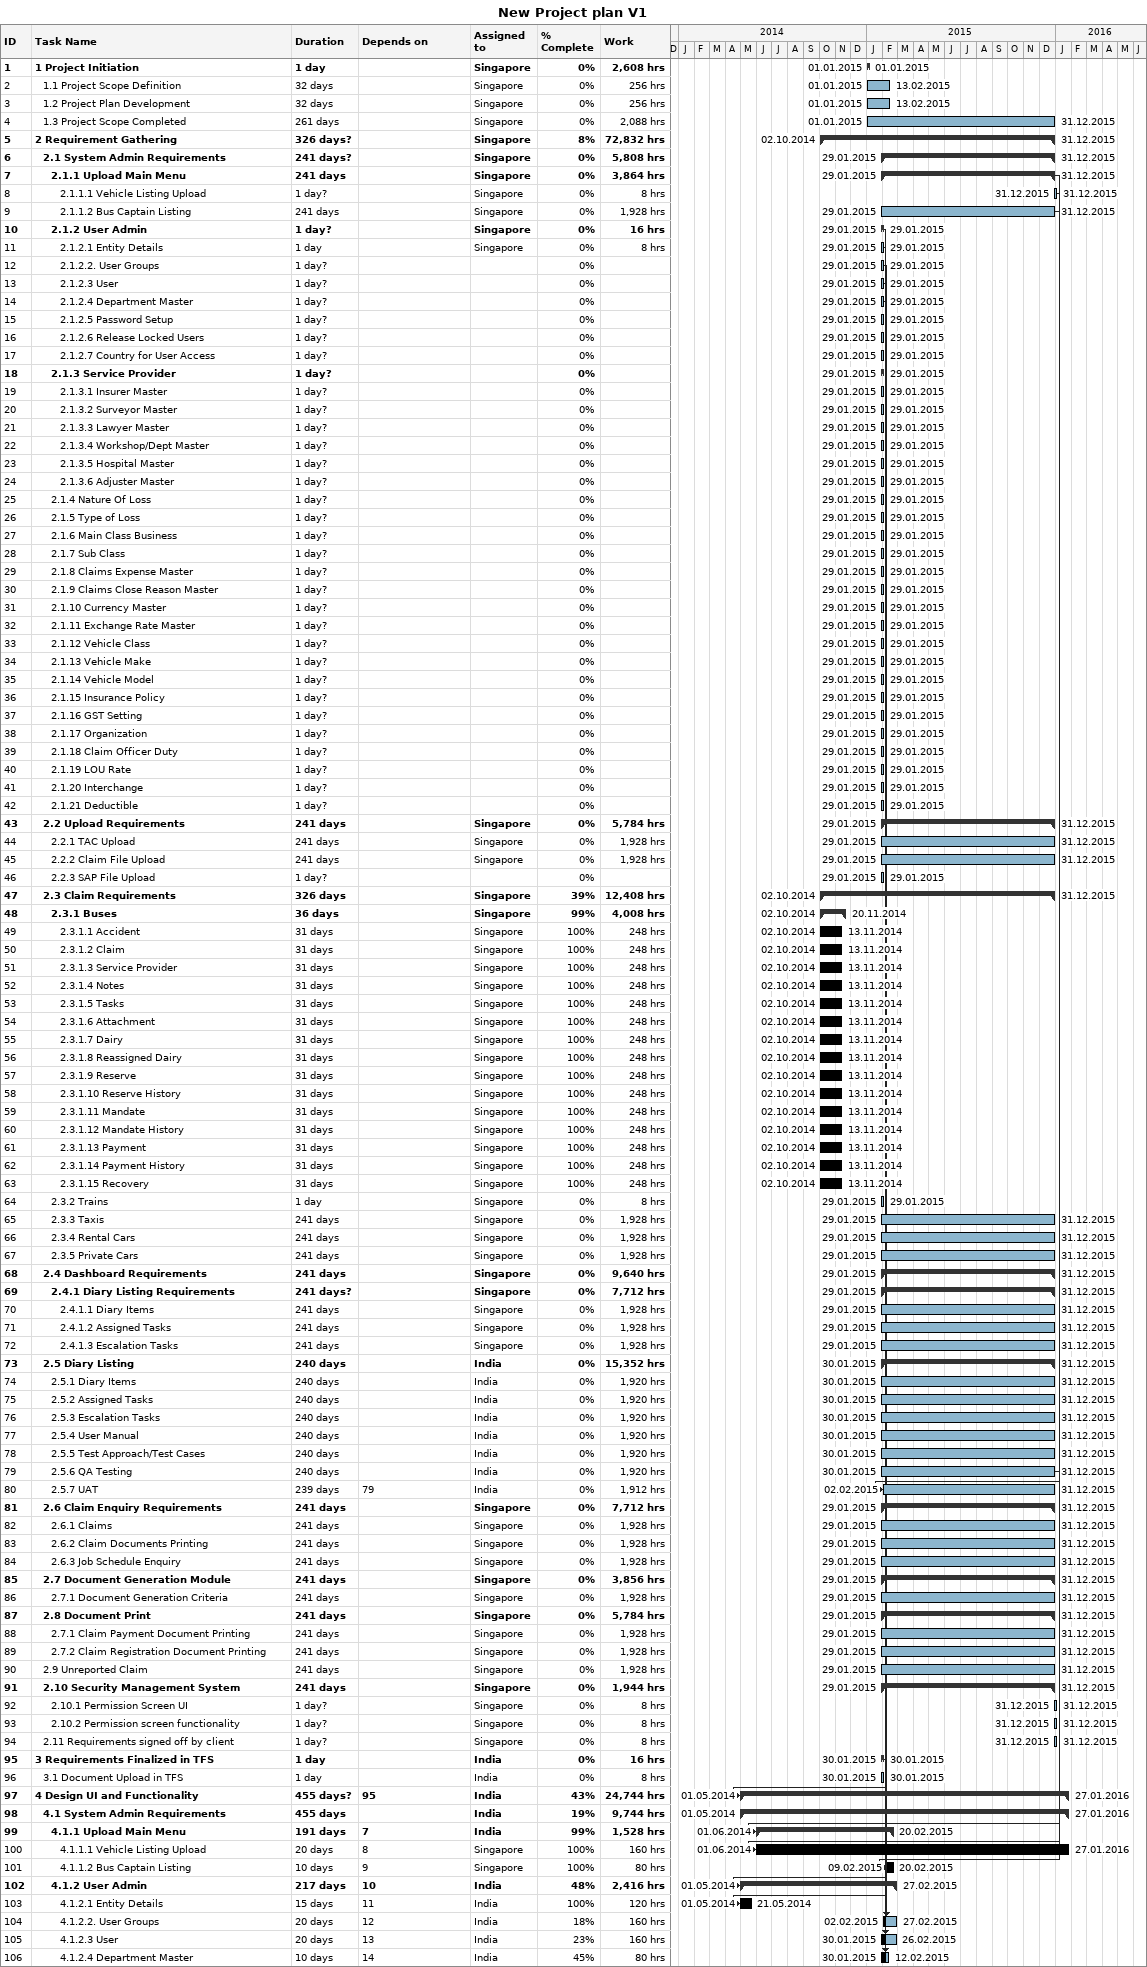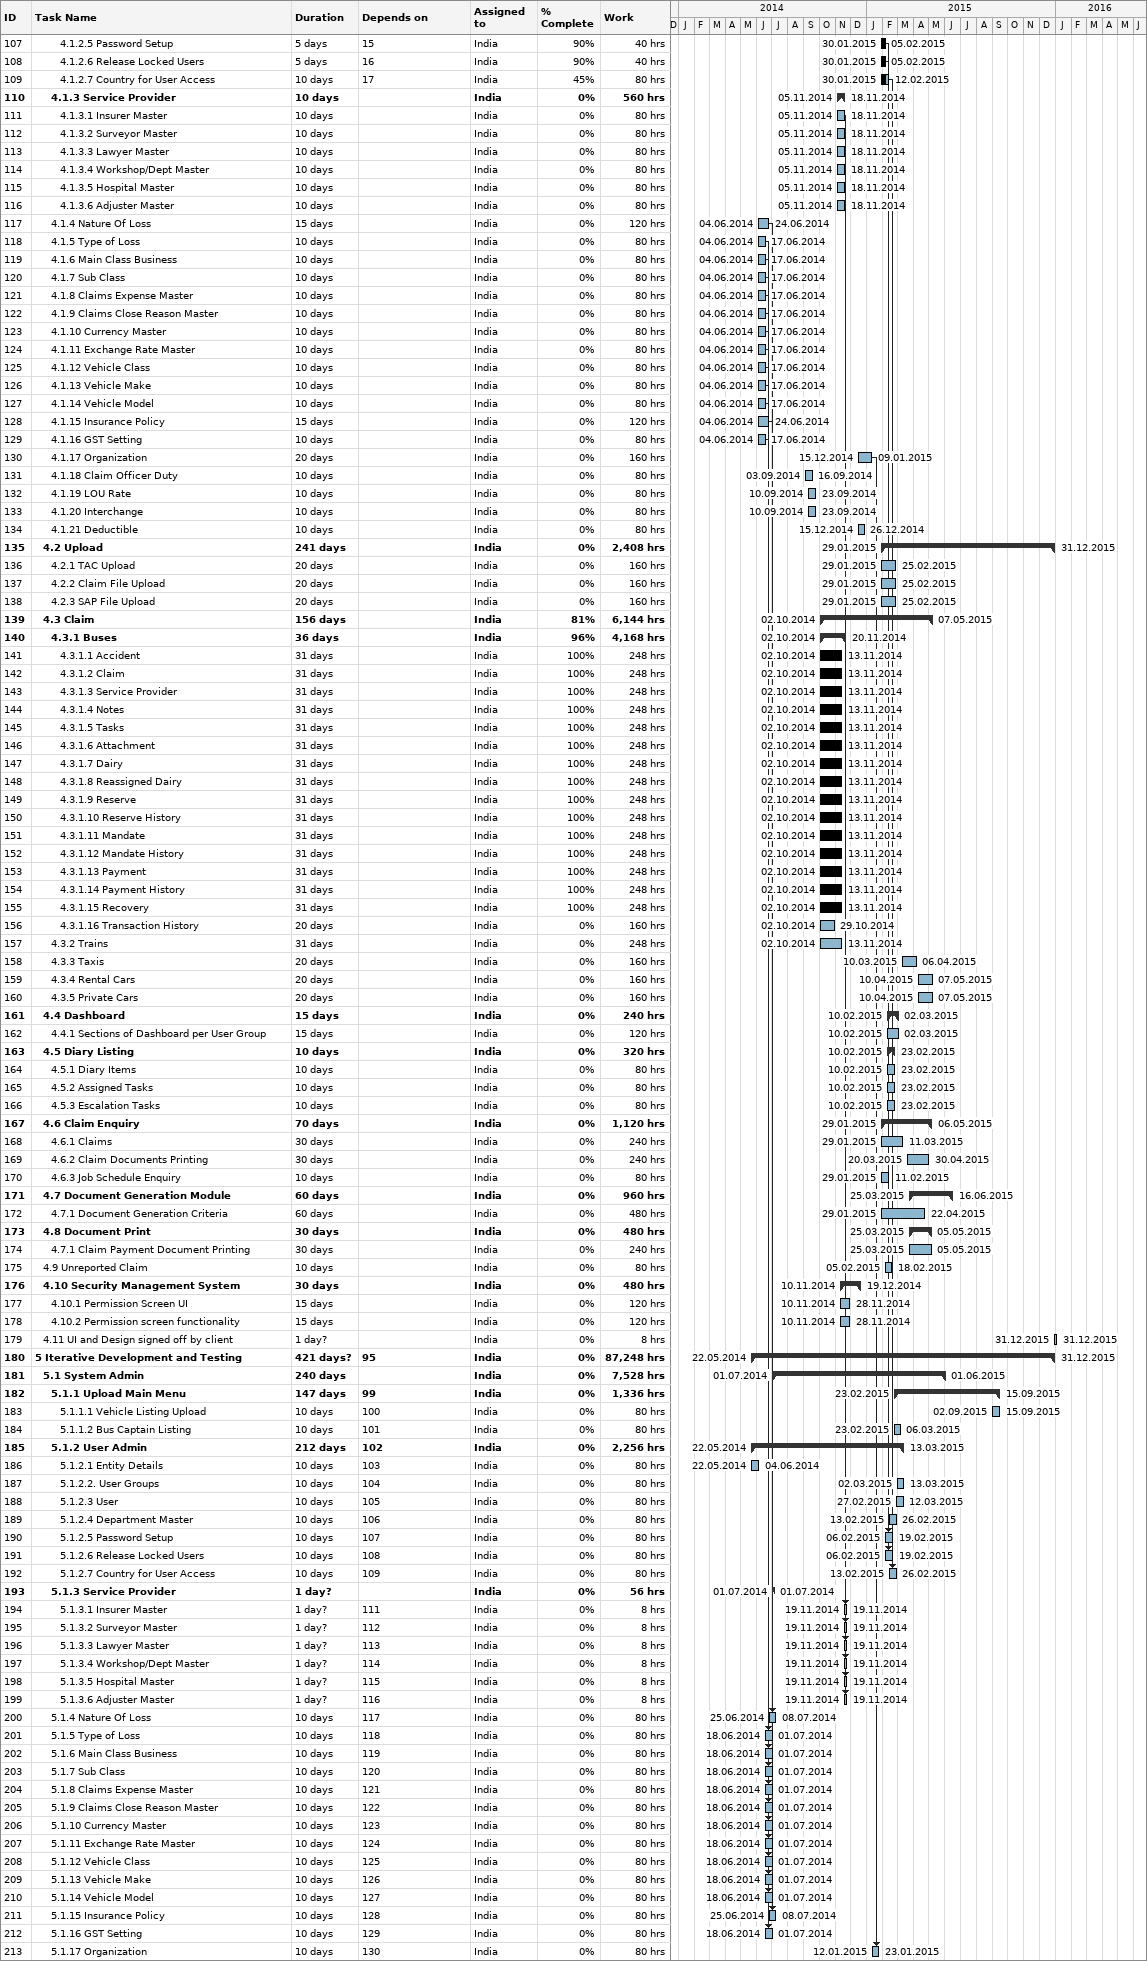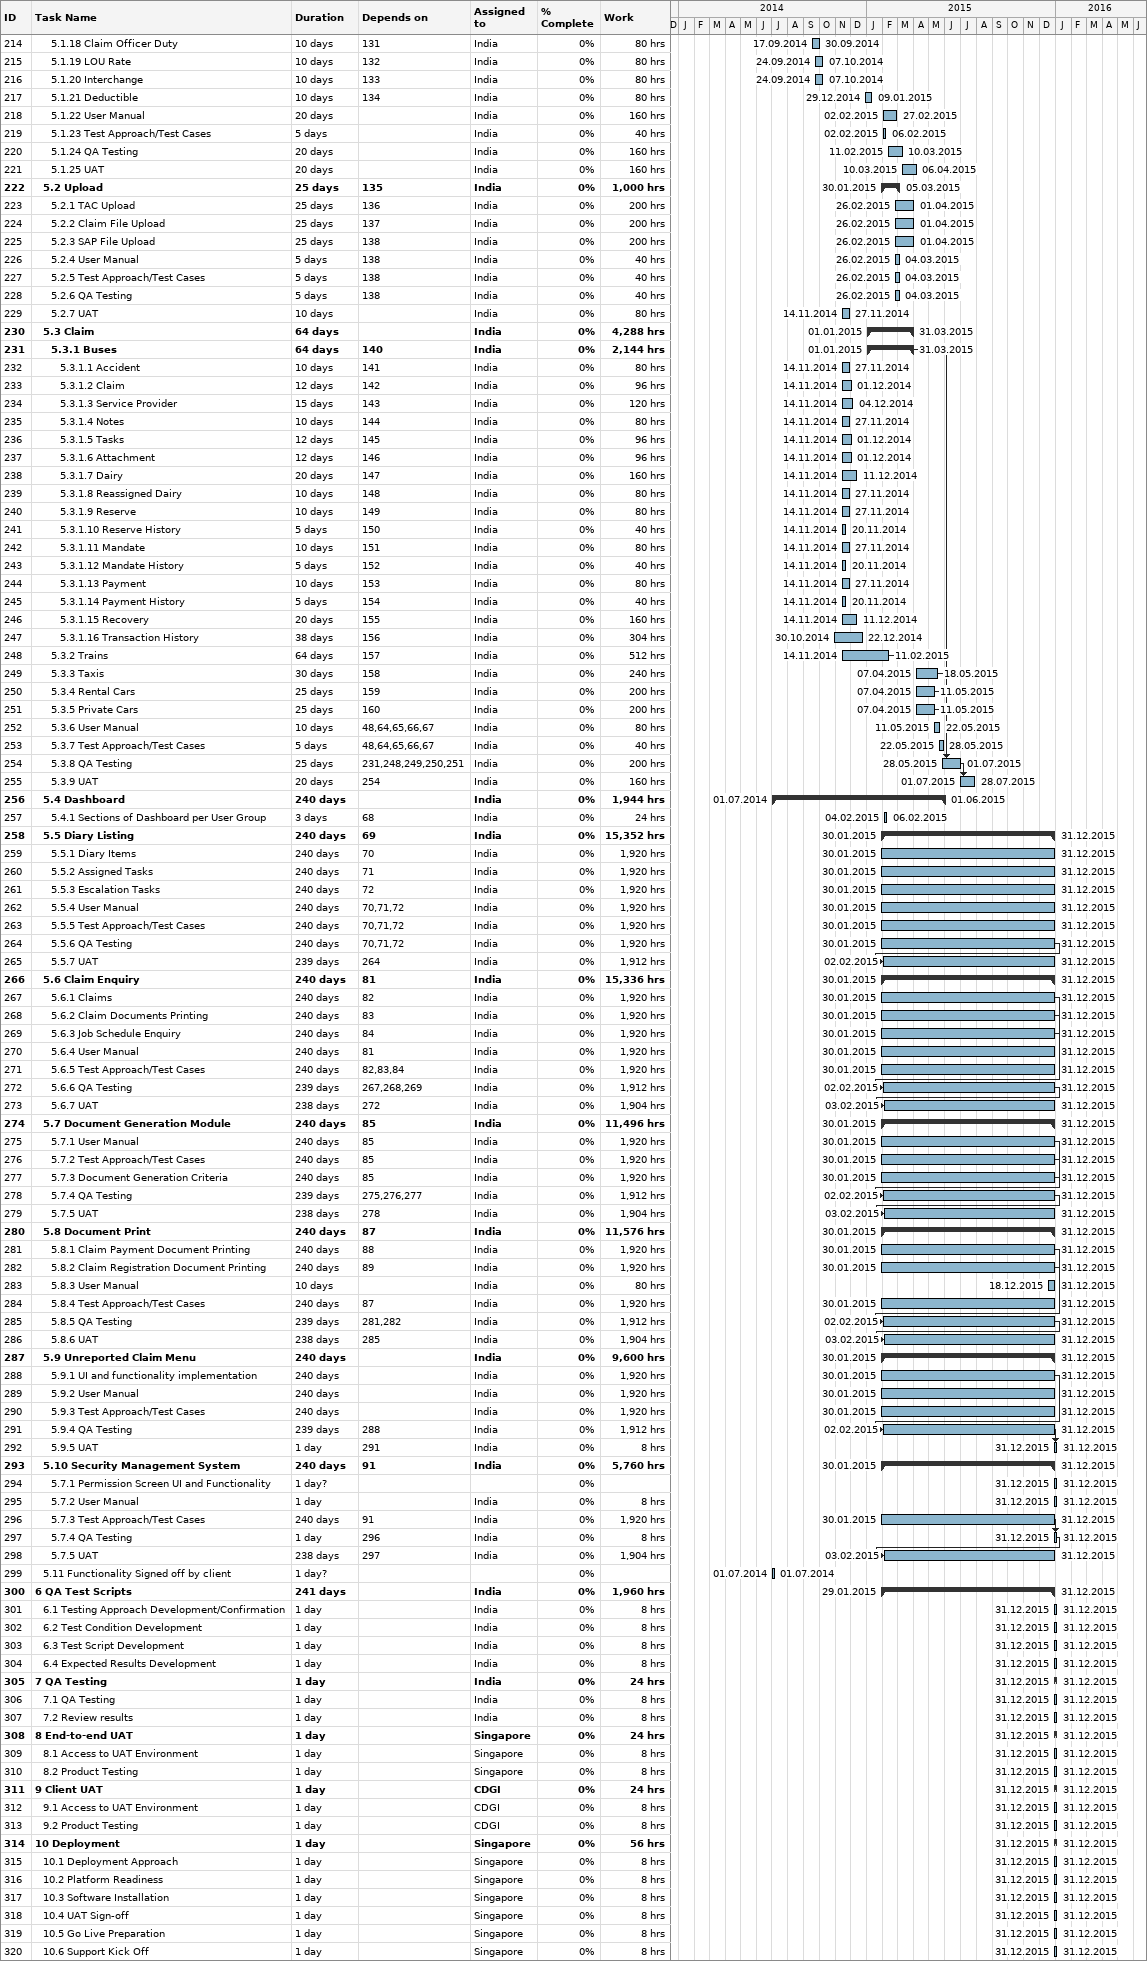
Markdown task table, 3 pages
New Project plan V1

| ID | Level | Task | Duration | Start | Finish | Predecessors | Resources | % complete | Work (h) |
|---|---|---|---|---|---|---|---|---|---|
| 1 | 1 | **1 Project Initiation** | 1d | 2015-01-01 | 2015-01-01 |  | Singapore | 0 | 2608 |
| 2 | 2 | 1.1 Project Scope Definition | 32d | 2015-01-01 | 2015-02-13 |  | Singapore | 0 | 256 |
| 3 | 2 | 1.2 Project Plan Development | 32d | 2015-01-01 | 2015-02-13 |  | Singapore | 0 | 256 |
| 4 | 2 | 1.3 Project Scope Completed | 261d | 2015-01-01 | 2015-12-31 |  | Singapore | 0 | 2088 |
| 5 | 1 | **2 Requirement Gathering** | 326d? | 2014-10-02 | 2015-12-31 |  | Singapore | 8 | 72832 |
| 6 | 2 | **2.1 System Admin Requirements** | 241d? | 2015-01-29 | 2015-12-31 |  | Singapore | 0 | 5808 |
| 7 | 3 | **2.1.1 Upload Main Menu** | 241d | 2015-01-29 | 2015-12-31 |  | Singapore | 0 | 3864 |
| 8 | 4 | 2.1.1.1 Vehicle Listing Upload | 1d? | 2015-12-31 | 2015-12-31 |  | Singapore | 0 | 8 |
| 9 | 4 | 2.1.1.2 Bus Captain Listing | 241d | 2015-01-29 | 2015-12-31 |  | Singapore | 0 | 1928 |
| 10 | 3 | **2.1.2 User Admin** | 1d? | 2015-01-29 | 2015-01-29 |  | Singapore | 0 | 16 |
| 11 | 4 | 2.1.2.1 Entity Details | 1d | 2015-01-29 | 2015-01-29 |  | Singapore | 0 | 8 |
| 12 | 4 | 2.1.2.2. User Groups | 1d? | 2015-01-29 | 2015-01-29 |  |  | 0 |  |
| 13 | 4 | 2.1.2.3 User | 1d? | 2015-01-29 | 2015-01-29 |  |  | 0 |  |
| 14 | 4 | 2.1.2.4 Department Master | 1d? | 2015-01-29 | 2015-01-29 |  |  | 0 |  |
| 15 | 4 | 2.1.2.5 Password Setup | 1d? | 2015-01-29 | 2015-01-29 |  |  | 0 |  |
| 16 | 4 | 2.1.2.6 Release Locked Users | 1d? | 2015-01-29 | 2015-01-29 |  |  | 0 |  |
| 17 | 4 | 2.1.2.7 Country for User Access | 1d? | 2015-01-29 | 2015-01-29 |  |  | 0 |  |
| 18 | 3 | **2.1.3 Service Provider** | 1d? | 2015-01-29 | 2015-01-29 |  |  | 0 |  |
| 19 | 4 | 2.1.3.1 Insurer Master | 1d? | 2015-01-29 | 2015-01-29 |  |  | 0 |  |
| 20 | 4 | 2.1.3.2 Surveyor Master | 1d? | 2015-01-29 | 2015-01-29 |  |  | 0 |  |
| 21 | 4 | 2.1.3.3 Lawyer Master | 1d? | 2015-01-29 | 2015-01-29 |  |  | 0 |  |
| 22 | 4 | 2.1.3.4 Workshop/Dept Master | 1d? | 2015-01-29 | 2015-01-29 |  |  | 0 |  |
| 23 | 4 | 2.1.3.5 Hospital Master | 1d? | 2015-01-29 | 2015-01-29 |  |  | 0 |  |
| 24 | 4 | 2.1.3.6 Adjuster Master | 1d? | 2015-01-29 | 2015-01-29 |  |  | 0 |  |
| 25 | 3 | 2.1.4 Nature Of Loss | 1d? | 2015-01-29 | 2015-01-29 |  |  | 0 |  |
| 26 | 3 | 2.1.5 Type of Loss | 1d? | 2015-01-29 | 2015-01-29 |  |  | 0 |  |
| 27 | 3 | 2.1.6 Main Class Business | 1d? | 2015-01-29 | 2015-01-29 |  |  | 0 |  |
| 28 | 3 | 2.1.7 Sub Class | 1d? | 2015-01-29 | 2015-01-29 |  |  | 0 |  |
| 29 | 3 | 2.1.8 Claims Expense Master | 1d? | 2015-01-29 | 2015-01-29 |  |  | 0 |  |
| 30 | 3 | 2.1.9 Claims Close Reason Master | 1d? | 2015-01-29 | 2015-01-29 |  |  | 0 |  |
| 31 | 3 | 2.1.10 Currency Master | 1d? | 2015-01-29 | 2015-01-29 |  |  | 0 |  |
| 32 | 3 | 2.1.11 Exchange Rate Master | 1d? | 2015-01-29 | 2015-01-29 |  |  | 0 |  |
| 33 | 3 | 2.1.12 Vehicle Class | 1d? | 2015-01-29 | 2015-01-29 |  |  | 0 |  |
| 34 | 3 | 2.1.13 Vehicle Make | 1d? | 2015-01-29 | 2015-01-29 |  |  | 0 |  |
| 35 | 3 | 2.1.14 Vehicle Model | 1d? | 2015-01-29 | 2015-01-29 |  |  | 0 |  |
| 36 | 3 | 2.1.15 Insurance Policy | 1d? | 2015-01-29 | 2015-01-29 |  |  | 0 |  |
| 37 | 3 | 2.1.16 GST Setting | 1d? | 2015-01-29 | 2015-01-29 |  |  | 0 |  |
| 38 | 3 | 2.1.17 Organization | 1d? | 2015-01-29 | 2015-01-29 |  |  | 0 |  |
| 39 | 3 | 2.1.18 Claim Officer Duty | 1d? | 2015-01-29 | 2015-01-29 |  |  | 0 |  |
| 40 | 3 | 2.1.19 LOU Rate | 1d? | 2015-01-29 | 2015-01-29 |  |  | 0 |  |
| 41 | 3 | 2.1.20 Interchange | 1d? | 2015-01-29 | 2015-01-29 |  |  | 0 |  |
| 42 | 3 | 2.1.21 Deductible | 1d? | 2015-01-29 | 2015-01-29 |  |  | 0 |  |
| 43 | 2 | **2.2 Upload Requirements** | 241d | 2015-01-29 | 2015-12-31 |  | Singapore | 0 | 5784 |
| 44 | 3 | 2.2.1 TAC Upload | 241d | 2015-01-29 | 2015-12-31 |  | Singapore | 0 | 1928 |
| 45 | 3 | 2.2.2 Claim File Upload | 241d | 2015-01-29 | 2015-12-31 |  | Singapore | 0 | 1928 |
| 46 | 3 | 2.2.3 SAP File Upload | 1d? | 2015-01-29 | 2015-01-29 |  |  | 0 |  |
| 47 | 2 | **2.3 Claim Requirements** | 326d | 2014-10-02 | 2015-12-31 |  | Singapore | 39 | 12408 |
| 48 | 3 | **2.3.1 Buses** | 36d | 2014-10-02 | 2014-11-20 |  | Singapore | 99 | 4008 |
| 49 | 4 | 2.3.1.1 Accident | 31d | 2014-10-02 | 2014-11-13 |  | Singapore | 100 | 248 |
| 50 | 4 | 2.3.1.2 Claim | 31d | 2014-10-02 | 2014-11-13 |  | Singapore | 100 | 248 |
| 51 | 4 | 2.3.1.3 Service Provider | 31d | 2014-10-02 | 2014-11-13 |  | Singapore | 100 | 248 |
| 52 | 4 | 2.3.1.4 Notes | 31d | 2014-10-02 | 2014-11-13 |  | Singapore | 100 | 248 |
| 53 | 4 | 2.3.1.5 Tasks | 31d | 2014-10-02 | 2014-11-13 |  | Singapore | 100 | 248 |
| 54 | 4 | 2.3.1.6 Attachment | 31d | 2014-10-02 | 2014-11-13 |  | Singapore | 100 | 248 |
| 55 | 4 | 2.3.1.7 Dairy | 31d | 2014-10-02 | 2014-11-13 |  | Singapore | 100 | 248 |
| 56 | 4 | 2.3.1.8 Reassigned Dairy | 31d | 2014-10-02 | 2014-11-13 |  | Singapore | 100 | 248 |
| 57 | 4 | 2.3.1.9 Reserve | 31d | 2014-10-02 | 2014-11-13 |  | Singapore | 100 | 248 |
| 58 | 4 | 2.3.1.10 Reserve History | 31d | 2014-10-02 | 2014-11-13 |  | Singapore | 100 | 248 |
| 59 | 4 | 2.3.1.11 Mandate | 31d | 2014-10-02 | 2014-11-13 |  | Singapore | 100 | 248 |
| 60 | 4 | 2.3.1.12 Mandate History | 31d | 2014-10-02 | 2014-11-13 |  | Singapore | 100 | 248 |
| 61 | 4 | 2.3.1.13 Payment | 31d | 2014-10-02 | 2014-11-13 |  | Singapore | 100 | 248 |
| 62 | 4 | 2.3.1.14 Payment History | 31d | 2014-10-02 | 2014-11-13 |  | Singapore | 100 | 248 |
| 63 | 4 | 2.3.1.15 Recovery | 31d | 2014-10-02 | 2014-11-13 |  | Singapore | 100 | 248 |
| 64 | 3 | 2.3.2 Trains | 1d | 2015-01-29 | 2015-01-29 |  | Singapore | 0 | 8 |
| 65 | 3 | 2.3.3 Taxis | 241d | 2015-01-29 | 2015-12-31 |  | Singapore | 0 | 1928 |
| 66 | 3 | 2.3.4 Rental Cars | 241d | 2015-01-29 | 2015-12-31 |  | Singapore | 0 | 1928 |
| 67 | 3 | 2.3.5 Private Cars | 241d | 2015-01-29 | 2015-12-31 |  | Singapore | 0 | 1928 |
| 68 | 2 | **2.4 Dashboard Requirements** | 241d | 2015-01-29 | 2015-12-31 |  | Singapore | 0 | 9640 |
| 69 | 3 | **2.4.1 Diary Listing Requirements** | 241d? | 2015-01-29 | 2015-12-31 |  | Singapore | 0 | 7712 |
| 70 | 4 | 2.4.1.1 Diary Items | 241d | 2015-01-29 | 2015-12-31 |  | Singapore | 0 | 1928 |
| 71 | 4 | 2.4.1.2 Assigned Tasks | 241d | 2015-01-29 | 2015-12-31 |  | Singapore | 0 | 1928 |
| 72 | 4 | 2.4.1.3 Escalation Tasks | 241d | 2015-01-29 | 2015-12-31 |  | Singapore | 0 | 1928 |
| 73 | 2 | **2.5 Diary Listing** | 240d | 2015-01-30 | 2015-12-31 |  | India | 0 | 15352 |
| 74 | 3 | 2.5.1 Diary Items | 240d | 2015-01-30 | 2015-12-31 |  | India | 0 | 1920 |
| 75 | 3 | 2.5.2 Assigned Tasks | 240d | 2015-01-30 | 2015-12-31 |  | India | 0 | 1920 |
| 76 | 3 | 2.5.3 Escalation Tasks | 240d | 2015-01-30 | 2015-12-31 |  | India | 0 | 1920 |
| 77 | 3 | 2.5.4 User Manual | 240d | 2015-01-30 | 2015-12-31 |  | India | 0 | 1920 |
| 78 | 3 | 2.5.5 Test Approach/Test Cases | 240d | 2015-01-30 | 2015-12-31 |  | India | 0 | 1920 |
| 79 | 3 | 2.5.6 QA Testing | 240d | 2015-01-30 | 2015-12-31 |  | India | 0 | 1920 |
| 80 | 3 | 2.5.7 UAT | 239d | 2015-02-02 | 2015-12-31 | 79 | India | 0 | 1912 |
| 81 | 2 | **2.6 Claim Enquiry Requirements** | 241d | 2015-01-29 | 2015-12-31 |  | Singapore | 0 | 7712 |
| 82 | 3 | 2.6.1 Claims | 241d | 2015-01-29 | 2015-12-31 |  | Singapore | 0 | 1928 |
| 83 | 3 | 2.6.2 Claim Documents Printing | 241d | 2015-01-29 | 2015-12-31 |  | Singapore | 0 | 1928 |
| 84 | 3 | 2.6.3 Job Schedule Enquiry | 241d | 2015-01-29 | 2015-12-31 |  | Singapore | 0 | 1928 |
| 85 | 2 | **2.7 Document Generation Module** | 241d | 2015-01-29 | 2015-12-31 |  | Singapore | 0 | 3856 |
| 86 | 3 | 2.7.1 Document Generation Criteria | 241d | 2015-01-29 | 2015-12-31 |  | Singapore | 0 | 1928 |
| 87 | 2 | **2.8 Document Print** | 241d | 2015-01-29 | 2015-12-31 |  | Singapore | 0 | 5784 |
| 88 | 3 | 2.7.1 Claim Payment Document Printing | 241d | 2015-01-29 | 2015-12-31 |  | Singapore | 0 | 1928 |
| 89 | 3 | 2.7.2 Claim Registration Document Printing | 241d | 2015-01-29 | 2015-12-31 |  | Singapore | 0 | 1928 |
| 90 | 2 | 2.9 Unreported Claim | 241d | 2015-01-29 | 2015-12-31 |  | Singapore | 0 | 1928 |
| 91 | 2 | **2.10 Security Management System** | 241d | 2015-01-29 | 2015-12-31 |  | Singapore | 0 | 1944 |
| 92 | 3 | 2.10.1 Permission Screen UI | 1d? | 2015-12-31 | 2015-12-31 |  | Singapore | 0 | 8 |
| 93 | 3 | 2.10.2 Permission screen functionality | 1d? | 2015-12-31 | 2015-12-31 |  | Singapore | 0 | 8 |
| 94 | 2 | 2.11 Requirements signed off by client | 1d? | 2015-12-31 | 2015-12-31 |  | Singapore | 0 | 8 |
| 95 | 1 | **3 Requirements Finalized in TFS** | 1d | 2015-01-30 | 2015-01-30 |  | India | 0 | 16 |
| 96 | 2 | 3.1 Document Upload in TFS | 1d | 2015-01-30 | 2015-01-30 |  | India | 0 | 8 |
| 97 | 1 | **4 Design UI and Functionality** | 455d? | 2014-05-01 | 2016-01-27 | 95 | India | 43 | 24744 |
| 98 | 2 | **4.1 System Admin Requirements** | 455d | 2014-05-01 | 2016-01-27 |  | India | 19 | 9744 |
| 99 | 3 | **4.1.1 Upload Main Menu** | 191d | 2014-06-01 | 2015-02-20 | 7 | India | 99 | 1528 |
| 100 | 4 | 4.1.1.1 Vehicle Listing Upload | 20d | 2014-06-01 | 2016-01-27 | 8 | Singapore | 100 | 160 |
| 101 | 4 | 4.1.1.2 Bus Captain Listing | 10d | 2015-02-09 | 2015-02-20 | 9 | Singapore | 100 | 80 |
| 102 | 3 | **4.1.2 User Admin** | 217d | 2014-05-01 | 2015-02-27 | 10 | India | 48 | 2416 |
| 103 | 4 | 4.1.2.1 Entity Details | 15d | 2014-05-01 | 2014-05-21 | 11 | India | 100 | 120 |
| 104 | 4 | 4.1.2.2. User Groups | 20d | 2015-02-02 | 2015-02-27 | 12 | India | 18 | 160 |
| 105 | 4 | 4.1.2.3 User | 20d | 2015-01-30 | 2015-02-26 | 13 | India | 23 | 160 |
| 106 | 4 | 4.1.2.4 Department Master | 10d | 2015-01-30 | 2015-02-12 | 14 | India | 45 | 80 |
| 107 | 4 | 4.1.2.5 Password Setup | 5d | 2015-01-30 | 2015-02-05 | 15 | India | 90 | 40 |
| 108 | 4 | 4.1.2.6 Release Locked Users | 5d | 2015-01-30 | 2015-02-05 | 16 | India | 90 | 40 |
| 109 | 4 | 4.1.2.7 Country for User Access | 10d | 2015-01-30 | 2015-02-12 | 17 | India | 45 | 80 |
| 110 | 3 | **4.1.3 Service Provider** | 10d | 2014-11-05 | 2014-11-18 |  | India | 0 | 560 |
| 111 | 4 | 4.1.3.1 Insurer Master | 10d | 2014-11-05 | 2014-11-18 |  | India | 0 | 80 |
| 112 | 4 | 4.1.3.2 Surveyor Master | 10d | 2014-11-05 | 2014-11-18 |  | India | 0 | 80 |
| 113 | 4 | 4.1.3.3 Lawyer Master | 10d | 2014-11-05 | 2014-11-18 |  | India | 0 | 80 |
| 114 | 4 | 4.1.3.4 Workshop/Dept Master | 10d | 2014-11-05 | 2014-11-18 |  | India | 0 | 80 |
| 115 | 4 | 4.1.3.5 Hospital Master | 10d | 2014-11-05 | 2014-11-18 |  | India | 0 | 80 |
| 116 | 4 | 4.1.3.6 Adjuster Master | 10d | 2014-11-05 | 2014-11-18 |  | India | 0 | 80 |
| 117 | 3 | 4.1.4 Nature Of Loss | 15d | 2014-06-04 | 2014-06-24 |  | India | 0 | 120 |
| 118 | 3 | 4.1.5 Type of Loss | 10d | 2014-06-04 | 2014-06-17 |  | India | 0 | 80 |
| 119 | 3 | 4.1.6 Main Class Business | 10d | 2014-06-04 | 2014-06-17 |  | India | 0 | 80 |
| 120 | 3 | 4.1.7 Sub Class | 10d | 2014-06-04 | 2014-06-17 |  | India | 0 | 80 |
| 121 | 3 | 4.1.8 Claims Expense Master | 10d | 2014-06-04 | 2014-06-17 |  | India | 0 | 80 |
| 122 | 3 | 4.1.9 Claims Close Reason Master | 10d | 2014-06-04 | 2014-06-17 |  | India | 0 | 80 |
| 123 | 3 | 4.1.10 Currency Master | 10d | 2014-06-04 | 2014-06-17 |  | India | 0 | 80 |
| 124 | 3 | 4.1.11 Exchange Rate Master | 10d | 2014-06-04 | 2014-06-17 |  | India | 0 | 80 |
| 125 | 3 | 4.1.12 Vehicle Class | 10d | 2014-06-04 | 2014-06-17 |  | India | 0 | 80 |
| 126 | 3 | 4.1.13 Vehicle Make | 10d | 2014-06-04 | 2014-06-17 |  | India | 0 | 80 |
| 127 | 3 | 4.1.14 Vehicle Model | 10d | 2014-06-04 | 2014-06-17 |  | India | 0 | 80 |
| 128 | 3 | 4.1.15 Insurance Policy | 15d | 2014-06-04 | 2014-06-24 |  | India | 0 | 120 |
| 129 | 3 | 4.1.16 GST Setting | 10d | 2014-06-04 | 2014-06-17 |  | India | 0 | 80 |
| 130 | 3 | 4.1.17 Organization | 20d | 2014-12-15 | 2015-01-09 |  | India | 0 | 160 |
| 131 | 3 | 4.1.18 Claim Officer Duty | 10d | 2014-09-03 | 2014-09-16 |  | India | 0 | 80 |
| 132 | 3 | 4.1.19 LOU Rate | 10d | 2014-09-10 | 2014-09-23 |  | India | 0 | 80 |
| 133 | 3 | 4.1.20 Interchange | 10d | 2014-09-10 | 2014-09-23 |  | India | 0 | 80 |
| 134 | 3 | 4.1.21 Deductible | 10d | 2014-12-15 | 2014-12-26 |  | India | 0 | 80 |
| 135 | 2 | **4.2 Upload** | 241d | 2015-01-29 | 2015-12-31 |  | India | 0 | 2408 |
| 136 | 3 | 4.2.1 TAC Upload | 20d | 2015-01-29 | 2015-02-25 |  | India | 0 | 160 |
| 137 | 3 | 4.2.2 Claim File Upload | 20d | 2015-01-29 | 2015-02-25 |  | India | 0 | 160 |
| 138 | 3 | 4.2.3 SAP File Upload | 20d | 2015-01-29 | 2015-02-25 |  | India | 0 | 160 |
| 139 | 2 | **4.3 Claim** | 156d | 2014-10-02 | 2015-05-07 |  | India | 81 | 6144 |
| 140 | 3 | **4.3.1 Buses** | 36d | 2014-10-02 | 2014-11-20 |  | India | 96 | 4168 |
| 141 | 4 | 4.3.1.1 Accident | 31d | 2014-10-02 | 2014-11-13 |  | India | 100 | 248 |
| 142 | 4 | 4.3.1.2 Claim | 31d | 2014-10-02 | 2014-11-13 |  | India | 100 | 248 |
| 143 | 4 | 4.3.1.3 Service Provider | 31d | 2014-10-02 | 2014-11-13 |  | India | 100 | 248 |
| 144 | 4 | 4.3.1.4 Notes | 31d | 2014-10-02 | 2014-11-13 |  | India | 100 | 248 |
| 145 | 4 | 4.3.1.5 Tasks | 31d | 2014-10-02 | 2014-11-13 |  | India | 100 | 248 |
| 146 | 4 | 4.3.1.6 Attachment | 31d | 2014-10-02 | 2014-11-13 |  | India | 100 | 248 |
| 147 | 4 | 4.3.1.7 Dairy | 31d | 2014-10-02 | 2014-11-13 |  | India | 100 | 248 |
| 148 | 4 | 4.3.1.8 Reassigned Dairy | 31d | 2014-10-02 | 2014-11-13 |  | India | 100 | 248 |
| 149 | 4 | 4.3.1.9 Reserve | 31d | 2014-10-02 | 2014-11-13 |  | India | 100 | 248 |
| 150 | 4 | 4.3.1.10 Reserve History | 31d | 2014-10-02 | 2014-11-13 |  | India | 100 | 248 |
| 151 | 4 | 4.3.1.11 Mandate | 31d | 2014-10-02 | 2014-11-13 |  | India | 100 | 248 |
| 152 | 4 | 4.3.1.12 Mandate History | 31d | 2014-10-02 | 2014-11-13 |  | India | 100 | 248 |
| 153 | 4 | 4.3.1.13 Payment | 31d | 2014-10-02 | 2014-11-13 |  | India | 100 | 248 |
| 154 | 4 | 4.3.1.14 Payment History | 31d | 2014-10-02 | 2014-11-13 |  | India | 100 | 248 |
| 155 | 4 | 4.3.1.15 Recovery | 31d | 2014-10-02 | 2014-11-13 |  | India | 100 | 248 |
| 156 | 4 | 4.3.1.16 Transaction History | 20d | 2014-10-02 | 2014-10-29 |  | India | 0 | 160 |
| 157 | 3 | 4.3.2 Trains | 31d | 2014-10-02 | 2014-11-13 |  | India | 0 | 248 |
| 158 | 3 | 4.3.3 Taxis | 20d | 2015-03-10 | 2015-04-06 |  | India | 0 | 160 |
| 159 | 3 | 4.3.4 Rental Cars | 20d | 2015-04-10 | 2015-05-07 |  | India | 0 | 160 |
| 160 | 3 | 4.3.5 Private Cars | 20d | 2015-04-10 | 2015-05-07 |  | India | 0 | 160 |
| 161 | 2 | **4.4 Dashboard** | 15d | 2015-02-10 | 2015-03-02 |  | India | 0 | 240 |
| 162 | 3 | 4.4.1 Sections of Dashboard per User Group | 15d | 2015-02-10 | 2015-03-02 |  | India | 0 | 120 |
| 163 | 2 | **4.5 Diary Listing** | 10d | 2015-02-10 | 2015-02-23 |  | India | 0 | 320 |
| 164 | 3 | 4.5.1 Diary Items | 10d | 2015-02-10 | 2015-02-23 |  | India | 0 | 80 |
| 165 | 3 | 4.5.2 Assigned Tasks | 10d | 2015-02-10 | 2015-02-23 |  | India | 0 | 80 |
| 166 | 3 | 4.5.3 Escalation Tasks | 10d | 2015-02-10 | 2015-02-23 |  | India | 0 | 80 |
| 167 | 2 | **4.6 Claim Enquiry** | 70d | 2015-01-29 | 2015-05-06 |  | India | 0 | 1120 |
| 168 | 3 | 4.6.1 Claims | 30d | 2015-01-29 | 2015-03-11 |  | India | 0 | 240 |
| 169 | 3 | 4.6.2 Claim Documents Printing | 30d | 2015-03-20 | 2015-04-30 |  | India | 0 | 240 |
| 170 | 3 | 4.6.3 Job Schedule Enquiry | 10d | 2015-01-29 | 2015-02-11 |  | India | 0 | 80 |
| 171 | 2 | **4.7 Document Generation Module** | 60d | 2015-03-25 | 2015-06-16 |  | India | 0 | 960 |
| 172 | 3 | 4.7.1 Document Generation Criteria | 60d | 2015-01-29 | 2015-04-22 |  | India | 0 | 480 |
| 173 | 2 | **4.8 Document Print** | 30d | 2015-03-25 | 2015-05-05 |  | India | 0 | 480 |
| 174 | 3 | 4.7.1 Claim Payment Document Printing | 30d | 2015-03-25 | 2015-05-05 |  | India | 0 | 240 |
| 175 | 2 | 4.9 Unreported Claim | 10d | 2015-02-05 | 2015-02-18 |  | India | 0 | 80 |
| 176 | 2 | **4.10 Security Management System** | 30d | 2014-11-10 | 2014-12-19 |  | India | 0 | 480 |
| 177 | 3 | 4.10.1 Permission Screen UI | 15d | 2014-11-10 | 2014-11-28 |  | India | 0 | 120 |
| 178 | 3 | 4.10.2 Permission screen functionality | 15d | 2014-11-10 | 2014-11-28 |  | India | 0 | 120 |
| 179 | 2 | 4.11 UI and Design signed off by client | 1d? | 2015-12-31 | 2015-12-31 |  | India | 0 | 8 |
| 180 | 1 | **5 Iterative Development and Testing** | 421d? | 2014-05-22 | 2015-12-31 | 95 | India | 0 | 87248 |
| 181 | 2 | **5.1 System Admin** | 240d | 2014-07-01 | 2015-06-01 |  | India | 0 | 7528 |
| 182 | 3 | **5.1.1 Upload Main Menu** | 147d | 2015-02-23 | 2015-09-15 | 99 | India | 0 | 1336 |
| 183 | 4 | 5.1.1.1 Vehicle Listing Upload | 10d | 2015-09-02 | 2015-09-15 | 100 | India | 0 | 80 |
| 184 | 4 | 5.1.1.2 Bus Captain Listing | 10d | 2015-02-23 | 2015-03-06 | 101 | India | 0 | 80 |
| 185 | 3 | **5.1.2 User Admin** | 212d | 2014-05-22 | 2015-03-13 | 102 | India | 0 | 2256 |
| 186 | 4 | 5.1.2.1 Entity Details | 10d | 2014-05-22 | 2014-06-04 | 103 | India | 0 | 80 |
| 187 | 4 | 5.1.2.2. User Groups | 10d | 2015-03-02 | 2015-03-13 | 104 | India | 0 | 80 |
| 188 | 4 | 5.1.2.3 User | 10d | 2015-02-27 | 2015-03-12 | 105 | India | 0 | 80 |
| 189 | 4 | 5.1.2.4 Department Master | 10d | 2015-02-13 | 2015-02-26 | 106 | India | 0 | 80 |
| 190 | 4 | 5.1.2.5 Password Setup | 10d | 2015-02-06 | 2015-02-19 | 107 | India | 0 | 80 |
| 191 | 4 | 5.1.2.6 Release Locked Users | 10d | 2015-02-06 | 2015-02-19 | 108 | India | 0 | 80 |
| 192 | 4 | 5.1.2.7 Country for User Access | 10d | 2015-02-13 | 2015-02-26 | 109 | India | 0 | 80 |
| 193 | 3 | **5.1.3 Service Provider** | 1d? | 2014-07-01 | 2014-07-01 |  | India | 0 | 56 |
| 194 | 4 | 5.1.3.1 Insurer Master | 1d? | 2014-11-19 | 2014-11-19 | 111 | India | 0 | 8 |
| 195 | 4 | 5.1.3.2 Surveyor Master | 1d? | 2014-11-19 | 2014-11-19 | 112 | India | 0 | 8 |
| 196 | 4 | 5.1.3.3 Lawyer Master | 1d? | 2014-11-19 | 2014-11-19 | 113 | India | 0 | 8 |
| 197 | 4 | 5.1.3.4 Workshop/Dept Master | 1d? | 2014-11-19 | 2014-11-19 | 114 | India | 0 | 8 |
| 198 | 4 | 5.1.3.5 Hospital Master | 1d? | 2014-11-19 | 2014-11-19 | 115 | India | 0 | 8 |
| 199 | 4 | 5.1.3.6 Adjuster Master | 1d? | 2014-11-19 | 2014-11-19 | 116 | India | 0 | 8 |
| 200 | 3 | 5.1.4 Nature Of Loss | 10d | 2014-06-25 | 2014-07-08 | 117 | India | 0 | 80 |
| 201 | 3 | 5.1.5 Type of Loss | 10d | 2014-06-18 | 2014-07-01 | 118 | India | 0 | 80 |
| 202 | 3 | 5.1.6 Main Class Business | 10d | 2014-06-18 | 2014-07-01 | 119 | India | 0 | 80 |
| 203 | 3 | 5.1.7 Sub Class | 10d | 2014-06-18 | 2014-07-01 | 120 | India | 0 | 80 |
| 204 | 3 | 5.1.8 Claims Expense Master | 10d | 2014-06-18 | 2014-07-01 | 121 | India | 0 | 80 |
| 205 | 3 | 5.1.9 Claims Close Reason Master | 10d | 2014-06-18 | 2014-07-01 | 122 | India | 0 | 80 |
| 206 | 3 | 5.1.10 Currency Master | 10d | 2014-06-18 | 2014-07-01 | 123 | India | 0 | 80 |
| 207 | 3 | 5.1.11 Exchange Rate Master | 10d | 2014-06-18 | 2014-07-01 | 124 | India | 0 | 80 |
| 208 | 3 | 5.1.12 Vehicle Class | 10d | 2014-06-18 | 2014-07-01 | 125 | India | 0 | 80 |
| 209 | 3 | 5.1.13 Vehicle Make | 10d | 2014-06-18 | 2014-07-01 | 126 | India | 0 | 80 |
| 210 | 3 | 5.1.14 Vehicle Model | 10d | 2014-06-18 | 2014-07-01 | 127 | India | 0 | 80 |
| 211 | 3 | 5.1.15 Insurance Policy | 10d | 2014-06-25 | 2014-07-08 | 128 | India | 0 | 80 |
| 212 | 3 | 5.1.16 GST Setting | 10d | 2014-06-18 | 2014-07-01 | 129 | India | 0 | 80 |
| 213 | 3 | 5.1.17 Organization | 10d | 2015-01-12 | 2015-01-23 | 130 | India | 0 | 80 |
| 214 | 3 | 5.1.18 Claim Officer Duty | 10d | 2014-09-17 | 2014-09-30 | 131 | India | 0 | 80 |
| 215 | 3 | 5.1.19 LOU Rate | 10d | 2014-09-24 | 2014-10-07 | 132 | India | 0 | 80 |
| 216 | 3 | 5.1.20 Interchange | 10d | 2014-09-24 | 2014-10-07 | 133 | India | 0 | 80 |
| 217 | 3 | 5.1.21 Deductible | 10d | 2014-12-29 | 2015-01-09 | 134 | India | 0 | 80 |
| 218 | 3 | 5.1.22 User Manual | 20d | 2015-02-02 | 2015-02-27 |  | India | 0 | 160 |
| 219 | 3 | 5.1.23 Test Approach/Test Cases | 5d | 2015-02-02 | 2015-02-06 |  | India | 0 | 40 |
| 220 | 3 | 5.1.24 QA Testing | 20d | 2015-02-11 | 2015-03-10 |  | India | 0 | 160 |
| 221 | 3 | 5.1.25 UAT | 20d | 2015-03-10 | 2015-04-06 |  | India | 0 | 160 |
| 222 | 2 | **5.2 Upload** | 25d | 2015-01-30 | 2015-03-05 | 135 | India | 0 | 1000 |
| 223 | 3 | 5.2.1 TAC Upload | 25d | 2015-02-26 | 2015-04-01 | 136 | India | 0 | 200 |
| 224 | 3 | 5.2.2 Claim File Upload | 25d | 2015-02-26 | 2015-04-01 | 137 | India | 0 | 200 |
| 225 | 3 | 5.2.3 SAP File Upload | 25d | 2015-02-26 | 2015-04-01 | 138 | India | 0 | 200 |
| 226 | 3 | 5.2.4 User Manual | 5d | 2015-02-26 | 2015-03-04 | 138 | India | 0 | 40 |
| 227 | 3 | 5.2.5 Test Approach/Test Cases | 5d | 2015-02-26 | 2015-03-04 | 138 | India | 0 | 40 |
| 228 | 3 | 5.2.6 QA Testing | 5d | 2015-02-26 | 2015-03-04 | 138 | India | 0 | 40 |
| 229 | 3 | 5.2.7 UAT | 10d | 2014-11-14 | 2014-11-27 |  | India | 0 | 80 |
| 230 | 2 | **5.3 Claim** | 64d | 2015-01-01 | 2015-03-31 |  | India | 0 | 4288 |
| 231 | 3 | **5.3.1 Buses** | 64d | 2015-01-01 | 2015-03-31 | 140 | India | 0 | 2144 |
| 232 | 4 | 5.3.1.1 Accident | 10d | 2014-11-14 | 2014-11-27 | 141 | India | 0 | 80 |
| 233 | 4 | 5.3.1.2 Claim | 12d | 2014-11-14 | 2014-12-01 | 142 | India | 0 | 96 |
| 234 | 4 | 5.3.1.3 Service Provider | 15d | 2014-11-14 | 2014-12-04 | 143 | India | 0 | 120 |
| 235 | 4 | 5.3.1.4 Notes | 10d | 2014-11-14 | 2014-11-27 | 144 | India | 0 | 80 |
| 236 | 4 | 5.3.1.5 Tasks | 12d | 2014-11-14 | 2014-12-01 | 145 | India | 0 | 96 |
| 237 | 4 | 5.3.1.6 Attachment | 12d | 2014-11-14 | 2014-12-01 | 146 | India | 0 | 96 |
| 238 | 4 | 5.3.1.7 Dairy | 20d | 2014-11-14 | 2014-12-11 | 147 | India | 0 | 160 |
| 239 | 4 | 5.3.1.8 Reassigned Dairy | 10d | 2014-11-14 | 2014-11-27 | 148 | India | 0 | 80 |
| 240 | 4 | 5.3.1.9 Reserve | 10d | 2014-11-14 | 2014-11-27 | 149 | India | 0 | 80 |
| 241 | 4 | 5.3.1.10 Reserve History | 5d | 2014-11-14 | 2014-11-20 | 150 | India | 0 | 40 |
| 242 | 4 | 5.3.1.11 Mandate | 10d | 2014-11-14 | 2014-11-27 | 151 | India | 0 | 80 |
| 243 | 4 | 5.3.1.12 Mandate History | 5d | 2014-11-14 | 2014-11-20 | 152 | India | 0 | 40 |
| 244 | 4 | 5.3.1.13 Payment | 10d | 2014-11-14 | 2014-11-27 | 153 | India | 0 | 80 |
| 245 | 4 | 5.3.1.14 Payment History | 5d | 2014-11-14 | 2014-11-20 | 154 | India | 0 | 40 |
| 246 | 4 | 5.3.1.15 Recovery | 20d | 2014-11-14 | 2014-12-11 | 155 | India | 0 | 160 |
| 247 | 4 | 5.3.1.16 Transaction History | 38d | 2014-10-30 | 2014-12-22 | 156 | India | 0 | 304 |
| 248 | 3 | 5.3.2 Trains | 64d | 2014-11-14 | 2015-02-11 | 157 | India | 0 | 512 |
| 249 | 3 | 5.3.3 Taxis | 30d | 2015-04-07 | 2015-05-18 | 158 | India | 0 | 240 |
| 250 | 3 | 5.3.4 Rental Cars | 25d | 2015-04-07 | 2015-05-11 | 159 | India | 0 | 200 |
| 251 | 3 | 5.3.5 Private Cars | 25d | 2015-04-07 | 2015-05-11 | 160 | India | 0 | 200 |
| 252 | 3 | 5.3.6 User Manual | 10d | 2015-05-11 | 2015-05-22 | 48, 64, 65, 66, 67 | India | 0 | 80 |
| 253 | 3 | 5.3.7 Test Approach/Test Cases | 5d | 2015-05-22 | 2015-05-28 | 48, 64, 65, 66, 67 | India | 0 | 40 |
| 254 | 3 | 5.3.8 QA Testing | 25d | 2015-05-28 | 2015-07-01 | 231, 248, 249, 250, 251 | India | 0 | 200 |
| 255 | 3 | 5.3.9 UAT | 20d | 2015-07-01 | 2015-07-28 | 254 | India | 0 | 160 |
| 256 | 2 | **5.4 Dashboard** | 240d | 2014-07-01 | 2015-06-01 |  | India | 0 | 1944 |
| 257 | 3 | 5.4.1 Sections of Dashboard per User Group | 3d | 2015-02-04 | 2015-02-06 | 68 | India | 0 | 24 |
| 258 | 2 | **5.5 Diary Listing** | 240d | 2015-01-30 | 2015-12-31 | 69 | India | 0 | 15352 |
| 259 | 3 | 5.5.1 Diary Items | 240d | 2015-01-30 | 2015-12-31 | 70 | India | 0 | 1920 |
| 260 | 3 | 5.5.2 Assigned Tasks | 240d | 2015-01-30 | 2015-12-31 | 71 | India | 0 | 1920 |
| 261 | 3 | 5.5.3 Escalation Tasks | 240d | 2015-01-30 | 2015-12-31 | 72 | India | 0 | 1920 |
| 262 | 3 | 5.5.4 User Manual | 240d | 2015-01-30 | 2015-12-31 | 70, 71, 72 | India | 0 | 1920 |
| 263 | 3 | 5.5.5 Test Approach/Test Cases | 240d | 2015-01-30 | 2015-12-31 | 70, 71, 72 | India | 0 | 1920 |
| 264 | 3 | 5.5.6 QA Testing | 240d | 2015-01-30 | 2015-12-31 | 70, 71, 72 | India | 0 | 1920 |
| 265 | 3 | 5.5.7 UAT | 239d | 2015-02-02 | 2015-12-31 | 264 | India | 0 | 1912 |
| 266 | 2 | **5.6 Claim Enquiry** | 240d | 2015-01-30 | 2015-12-31 | 81 | India | 0 | 15336 |
| 267 | 3 | 5.6.1 Claims | 240d | 2015-01-30 | 2015-12-31 | 82 | India | 0 | 1920 |
| 268 | 3 | 5.6.2 Claim Documents Printing | 240d | 2015-01-30 | 2015-12-31 | 83 | India | 0 | 1920 |
| 269 | 3 | 5.6.3 Job Schedule Enquiry | 240d | 2015-01-30 | 2015-12-31 | 84 | India | 0 | 1920 |
| 270 | 3 | 5.6.4 User Manual | 240d | 2015-01-30 | 2015-12-31 | 81 | India | 0 | 1920 |
| 271 | 3 | 5.6.5 Test Approach/Test Cases | 240d | 2015-01-30 | 2015-12-31 | 82, 83, 84 | India | 0 | 1920 |
| 272 | 3 | 5.6.6 QA Testing | 239d | 2015-02-02 | 2015-12-31 | 267, 268, 269 | India | 0 | 1912 |
| 273 | 3 | 5.6.7 UAT | 238d | 2015-02-03 | 2015-12-31 | 272 | India | 0 | 1904 |
| 274 | 2 | **5.7 Document Generation Module** | 240d | 2015-01-30 | 2015-12-31 | 85 | India | 0 | 11496 |
| 275 | 3 | 5.7.1 User Manual | 240d | 2015-01-30 | 2015-12-31 | 85 | India | 0 | 1920 |
| 276 | 3 | 5.7.2 Test Approach/Test Cases | 240d | 2015-01-30 | 2015-12-31 | 85 | India | 0 | 1920 |
| 277 | 3 | 5.7.3 Document Generation Criteria | 240d | 2015-01-30 | 2015-12-31 | 85 | India | 0 | 1920 |
| 278 | 3 | 5.7.4 QA Testing | 239d | 2015-02-02 | 2015-12-31 | 275, 276, 277 | India | 0 | 1912 |
| 279 | 3 | 5.7.5 UAT | 238d | 2015-02-03 | 2015-12-31 | 278 | India | 0 | 1904 |
| 280 | 2 | **5.8 Document Print** | 240d | 2015-01-30 | 2015-12-31 | 87 | India | 0 | 11576 |
| 281 | 3 | 5.8.1 Claim Payment Document Printing | 240d | 2015-01-30 | 2015-12-31 | 88 | India | 0 | 1920 |
| 282 | 3 | 5.8.2 Claim Registration Document Printing | 240d | 2015-01-30 | 2015-12-31 | 89 | India | 0 | 1920 |
| 283 | 3 | 5.8.3 User Manual | 10d | 2015-12-18 | 2015-12-31 |  | India | 0 | 80 |
| 284 | 3 | 5.8.4 Test Approach/Test Cases | 240d | 2015-01-30 | 2015-12-31 | 87 | India | 0 | 1920 |
| 285 | 3 | 5.8.5 QA Testing | 239d | 2015-02-02 | 2015-12-31 | 281, 282 | India | 0 | 1912 |
| 286 | 3 | 5.8.6 UAT | 238d | 2015-02-03 | 2015-12-31 | 285 | India | 0 | 1904 |
| 287 | 2 | **5.9 Unreported Claim Menu** | 240d | 2015-01-30 | 2015-12-31 |  | India | 0 | 9600 |
| 288 | 3 | 5.9.1 UI and functionality implementation | 240d | 2015-01-30 | 2015-12-31 |  | India | 0 | 1920 |
| 289 | 3 | 5.9.2 User Manual | 240d | 2015-01-30 | 2015-12-31 |  | India | 0 | 1920 |
| 290 | 3 | 5.9.3 Test Approach/Test Cases | 240d | 2015-01-30 | 2015-12-31 |  | India | 0 | 1920 |
| 291 | 3 | 5.9.4 QA Testing | 239d | 2015-02-02 | 2015-12-31 | 288 | India | 0 | 1912 |
| 292 | 3 | 5.9.5 UAT | 1d | 2015-12-31 | 2015-12-31 | 291 | India | 0 | 8 |
| 293 | 2 | **5.10 Security Management System** | 240d | 2015-01-30 | 2015-12-31 | 91 | India | 0 | 5760 |
| 294 | 3 | 5.7.1 Permission Screen UI and Functionality | 1d? | 2015-12-31 | 2015-12-31 |  |  | 0 |  |
| 295 | 3 | 5.7.2 User Manual | 1d | 2015-12-31 | 2015-12-31 |  | India | 0 | 8 |
| 296 | 3 | 5.7.3 Test Approach/Test Cases | 240d | 2015-01-30 | 2015-12-31 | 91 | India | 0 | 1920 |
| 297 | 3 | 5.7.4 QA Testing | 1d | 2015-12-31 | 2015-12-31 | 296 | India | 0 | 8 |
| 298 | 3 | 5.7.5 UAT | 238d | 2015-02-03 | 2015-12-31 | 297 | India | 0 | 1904 |
| 299 | 2 | 5.11 Functionality Signed off by client | 1d? | 2014-07-01 | 2014-07-01 |  |  | 0 |  |
| 300 | 1 | **6 QA Test Scripts** | 241d | 2015-01-29 | 2015-12-31 |  | India | 0 | 1960 |
| 301 | 2 | 6.1 Testing Approach Development/Confirmation | 1d | 2015-12-31 | 2015-12-31 |  | India | 0 | 8 |
| 302 | 2 | 6.2 Test Condition Development | 1d | 2015-12-31 | 2015-12-31 |  | India | 0 | 8 |
| 303 | 2 | 6.3 Test Script Development | 1d | 2015-12-31 | 2015-12-31 |  | India | 0 | 8 |
| 304 | 2 | 6.4 Expected Results Development | 1d | 2015-12-31 | 2015-12-31 |  | India | 0 | 8 |
| 305 | 1 | **7 QA Testing** | 1d | 2015-12-31 | 2015-12-31 |  | India | 0 | 24 |
| 306 | 2 | 7.1 QA Testing | 1d | 2015-12-31 | 2015-12-31 |  | India | 0 | 8 |
| 307 | 2 | 7.2 Review results | 1d | 2015-12-31 | 2015-12-31 |  | India | 0 | 8 |
| 308 | 1 | **8 End-to-end UAT** | 1d | 2015-12-31 | 2015-12-31 |  | Singapore | 0 | 24 |
| 309 | 2 | 8.1 Access to UAT Environment | 1d | 2015-12-31 | 2015-12-31 |  | Singapore | 0 | 8 |
| 310 | 2 | 8.2 Product Testing | 1d | 2015-12-31 | 2015-12-31 |  | Singapore | 0 | 8 |
| 311 | 1 | **9 Client UAT** | 1d | 2015-12-31 | 2015-12-31 |  | CDGI | 0 | 24 |
| 312 | 2 | 9.1 Access to UAT Environment | 1d | 2015-12-31 | 2015-12-31 |  | CDGI | 0 | 8 |
| 313 | 2 | 9.2 Product Testing | 1d | 2015-12-31 | 2015-12-31 |  | CDGI | 0 | 8 |
| 314 | 1 | **10 Deployment** | 1d | 2015-12-31 | 2015-12-31 |  | Singapore | 0 | 56 |
| 315 | 2 | 10.1 Deployment Approach | 1d | 2015-12-31 | 2015-12-31 |  | Singapore | 0 | 8 |
| 316 | 2 | 10.2 Platform Readiness | 1d | 2015-12-31 | 2015-12-31 |  | Singapore | 0 | 8 |
| 317 | 2 | 10.3 Software Installation | 1d | 2015-12-31 | 2015-12-31 |  | Singapore | 0 | 8 |
| 318 | 2 | 10.4 UAT Sign-off | 1d | 2015-12-31 | 2015-12-31 |  | Singapore | 0 | 8 |
| 319 | 2 | 10.5 Go Live Preparation | 1d | 2015-12-31 | 2015-12-31 |  | Singapore | 0 | 8 |
| 320 | 2 | 10.6 Support Kick Off | 1d | 2015-12-31 | 2015-12-31 |  | Singapore | 0 | 8 |
